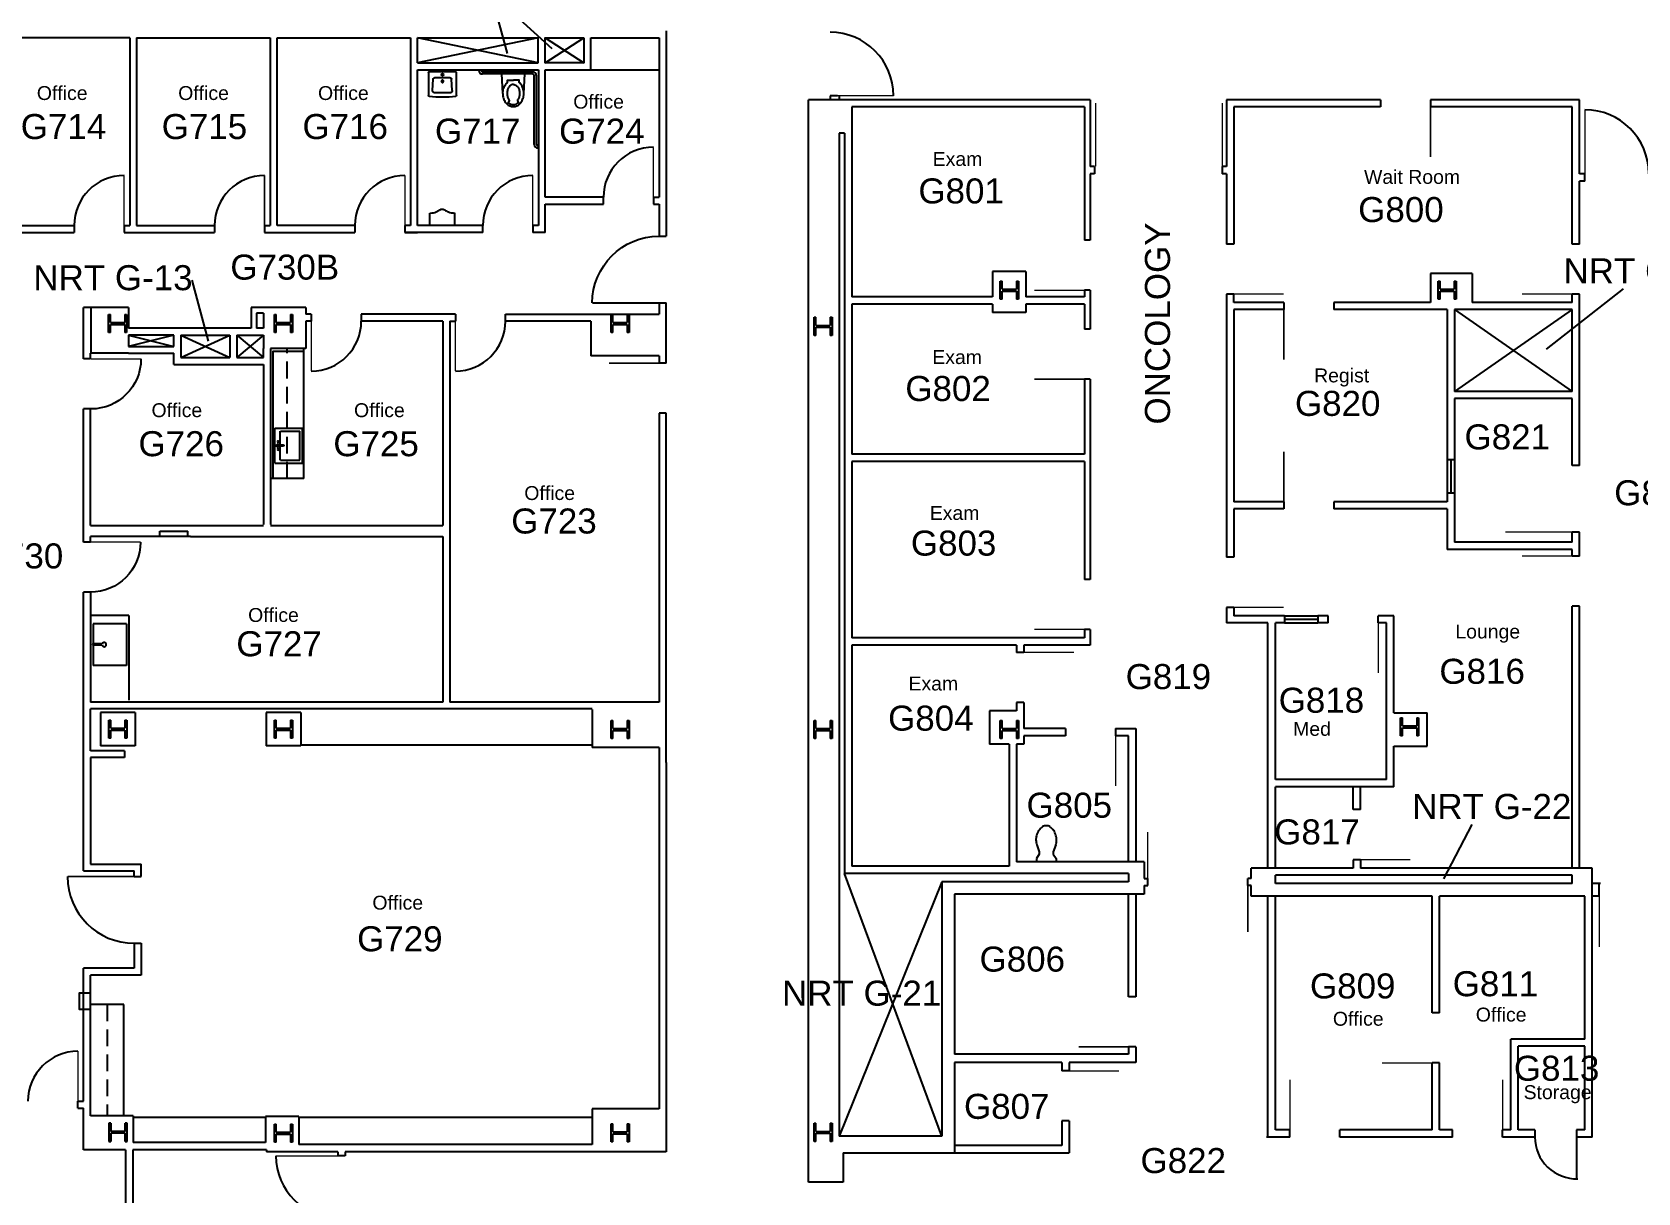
# Model space of a CAD drawing. Extents: x 889 to 4763, y 151 to 3209.
# Drawn here: x 1919 to 3074, y 1387 to 2222 of the extents above; entities that cross this region are included whole.
import ezdxf

# ---------------------------------------------------------------- set-up
doc = ezdxf.new("R2010")
doc.units = 0
doc.header["$LTSCALE"] = 96
doc.header["$MEASUREMENT"] = 0
doc.linetypes.add('DASHED4', pattern=[0.1875, 0.125, -0.0625])
doc.layers.get('0').update_dxf_attribs({"linetype": 'CONTINUOUS'})
for name, color, linetype in [('A-ANNO-TEXT', 4, 'CONTINUOUS'), ('A-ANNO-TEXT-CTC', 181, 'CONTINUOUS'), ('A-COLS', 1, 'CONTINUOUS'), ('A-DOOR', 2, 'CONTINUOUS'), ('A-DOOR-EXST', 8, 'CONTINUOUS'), ('A-FLOR-CASE', 3, 'CONTINUOUS'), ('A-FLOR-SHFT', 1, 'CONTINUOUS'), ('A-GLAZ', 2, 'CONTINUOUS'), ('A-WALL-FULL', 6, 'CONTINUOUS'), ('A-WALL-SILL', 1, 'CONTINUOUS'), ('DEF', 31, 'CONTINUOUS'), ('P-FIXT', 3, 'CONTINUOUS')]:
    doc.layers.add(name, color=color, linetype=linetype)
doc.styles.add('ARIAL', font='arial.ttf')

# ---------------------------------------------------------------- blocks, each defined once
blk = doc.blocks.new('DL')
at = {"layer": 'A-DOOR'}
blk.add_lwpolyline([(1, 0, 0, 0, 0.414214), (0, 1, 0.0278, 0.0278, 0), (0, 0, 0.0278, 0.0278, 0)], format="xyseb", dxfattribs=at)
blk = doc.blocks.new('DR')
at = {"layer": 'A-DOOR'}
blk.add_lwpolyline([(0, 0, 0.0208, 0.0208, 0), (0, 1, 0, 0, 0.414214), (-1, 0, 0, 0, 0.414214)], format="xyseb", dxfattribs=at)
blk = doc.blocks.new('COL')
at = {"layer": 'A-COLS'}
for p, q in [((-0.5, 0.5), (0.5, 0.5)), ((-0.5, 0.393), (-0.5, 0.5)), ((-0.5, 0.393), (-0.054, 0.393)), ((-0.054, -0.393), (-0.054, 0.393)), ((0.054, -0.393), (0.054, 0.393)), ((0.054, 0.393), (0.5, 0.393)), ((0.5, 0.5), (0.5, 0.393)), ((-0.5, -0.5), (-0.5, -0.393)), ((-0.054, -0.393), (-0.5, -0.393)), ((0.5, -0.5), (-0.5, -0.5)), ((0.5, -0.393), (0.054, -0.393)), ((0.5, -0.393), (0.5, -0.5))]:
    blk.add_line(p, q, dxfattribs=at)
blk = doc.blocks.new('TOILET3')
for p, q in [((0, -7), (0, 7)), ((2.5, 7), (0, 7)), ((5.6, 5), (2.5, 7)), ((7.2, 5), (5.6, 5)), ((12.3, 6.8), (7.2, 5)), ((2.5, -7), (0, -7)), ((5.6, -5), (2.5, -7)), ((7.2, -5), (5.6, -5)), ((12.3, -6.8), (7.2, -5))]:
    blk.add_line(p, q)
for centre, radius, start, end in [((15.7, -3.1), 10.5, 90, 108.8354), ((16.2, -0.6), 8.05, 71.1646, 93.7754), ((15.2, -6.5), 14, 57.6462, 74.7553), ((16.2, -4), 11.3, 36.0611, 55.3641), ((20.1, 0), 5.93, 360, 26.7012), ((20.1, 0), 5.93, 333.2988, 0), ((15.7, 3.1), 10.5, 251.1646, 270), ((15.7, 3.1), 10.5, 270, 288.8354), ((15.7, 5.9), 13.2, 284.9626, 301.7838), ((16.2, 4), 11.3, 304.6359, 323.9389)]:
    blk.add_arc(centre, radius, start, end)
blk = doc.blocks.new('90S1')
blk.add_line((-0.5, 0), (-0.5, 1))
blk.add_arc((-0.5, 0), 1, 0, 91.707)
blk = doc.blocks.new('DOOR')
at = {"layer": 'A-DOOR', "const_width": 0.0278}
blk.add_lwpolyline([(0, 0), (0, 1)], dxfattribs=at)
at = {"layer": 'A-DOOR'}
blk.add_arc((0, 0), 1, 90, 180, dxfattribs=at)
blk = doc.blocks.new('A$C05ED2A7C')
for p, q in [((-12.5, 0.1), (-12.5, 20.1)), ((-12.5, 20.1), (12.5, 20.1)), ((-10.5, 4.1), (-10.5, 18.1)), ((-10.5, 18.1), (10.5, 18.1)), ((10.5, 4.1), (10.5, 18.1)), ((12.5, 0.1), (12.5, 20.1)), ((-12.5, 0), (12.5, 0)), ((-10.5, 4), (-0.3, 4)), ((-0.3, 6.4), (-0.3, 2.4)), ((0.3, 6.4), (0.3, 2.4)), ((0.3, 4), (10.5, 4))]:
    blk.add_line(p, q)
for centre in [(-2.7, 2.3), (2.8, 2.3)]:
    blk.add_circle(centre, 0.5)
for centre, radius, start, end in [((0, 2.3), 1, 108.9656, 71.0344), ((0, 6.4), 0.325, 0, 180), ((0, 2.3), 0.325, 180, 0)]:
    blk.add_arc(centre, radius, start, end)

msp = doc.modelspace()

# ---------------------------------------------------------------- linework, layer by layer
at = {"layer": 'A-ANNO-TEXT-CTC'}
for p, q in [((2248.8, 2250), (2260.7, 2206.2)), ((2248.8, 2250), (2293, 2209.8)), ((2033.9, 2043.3), (2045.7, 1999.4)), ((3063.7, 2037), (3008.2, 1993.6)), ((2954.8, 1651.8), (2934.3, 1612.6))]:
    msp.add_line(p, q, dxfattribs=at)
at = {"layer": 'A-DOOR', "const_width": 1}
for points in [[(2538.7, 2175.9), (2493.1, 2175.9)], [(3036.1, 2165.8), (3036.1, 2119.8)], [(2094.4, 1413.3), (2139, 1413.3)]]:
    msp.add_lwpolyline(points, dxfattribs=at)
at = {"layer": 'A-DOOR'}
for points in [[(2684.1, 2125, 1, 1, 0), (2684.1, 2170.6, 0, 0, -0.414214), (2729.7, 2125, 0, 0, 0)], [(2775.2, 2125, 1, 1, 0), (2775.2, 2170.6, 0, 0, 0.414214), (2729.7, 2125, 0, 0, 0)], [(2676, 2072, 0, 0, 0.414214), (2640, 2036, 1, 1, 0), (2676, 2036, 0, 0, 0)], [(2676, 2008, 0, 0, 0.414214), (2640, 1972, 1, 1, 0), (2676, 1972, 0, 0, 0)], [(2370, 1983.5, 1, 1, 0), (2334, 1983.5, 0, 0, 0.414214), (2370, 1947.5, 0, 0, 0)], [(2676, 1828, 0, 0, 0.414214), (2640, 1792, 1, 1, 0), (2676, 1792, 0, 0, 0)], [(2662.5, 1715.5, 0, 0, 0.414214), (2698.5, 1679.5, 1, 1, 0), (2698.5, 1715.5, 0, 0, 0)], [(2757.6, 1610.3, 0, 0, 0.414214), (2721.6, 1646.3, 1, 1, 0), (2721.6, 1610.3, 0, 0, 0)], [(2757.6, 1610.3, 0, 0, 0.414214), (2793.6, 1574.3, 1, 1, 0), (2793.6, 1610.3, 0, 0, 0)], [(2502.5, 1346.5, 1, 1, 0), (2550.5, 1346.5, 0, 0, 0.414214), (2502.5, 1394.5, 0, 0, 0)]]:
    msp.add_lwpolyline(points, format="xyseb", dxfattribs=at)
for centre, radius, start, end in [((2493.1, 2175.9), 45.6, 0, 90), ((3036.1, 2119.8), 46, 0, 90), ((2139, 1413.3), 44.6, 180, 270)]:
    msp.add_arc(centre, radius, start, end, dxfattribs=at)
at = {"layer": 'A-FLOR-CASE'}
for p, q in [((2321, 2194.5), (2370, 2194.5)), ((2114.5, 1900.6), (2114.5, 1994.1)), ((2114.5, 1900.6), (2090.5, 1900.6)), ((1988.5, 1802.1), (1961, 1802.1)), ((1988.5, 1802.1), (1988.5, 1741.1)), ((2322, 1708.7), (2112.3, 1708.7)), ((1985, 1522.3), (1961, 1522.3)), ((1973, 1522.3), (1961, 1522.3)), ((1985, 1442.2), (1985, 1522.3)), ((2086.8, 1441), (1991.8, 1441)), ((2322, 1441), (2110.8, 1441))]:
    msp.add_line(p, q, dxfattribs=at)
at = {"layer": 'A-FLOR-CASE', "linetype": 'DASHED4'}
for p, q in [((2102.5, 1900.6), (2102.5, 1994.1)), ((1973, 1522.3), (1973, 1442.2))]:
    msp.add_line(p, q, dxfattribs=at)
at = {"layer": 'A-FLOR-CASE'}
msp.add_lwpolyline([(2092.5, 1900.6), (2092.5, 1992.1), (2114.5, 1992.1)], dxfattribs=at)
at = {"layer": 'A-FLOR-SHFT'}
for p, q in [((2288, 2199.5), (2316, 2217.5)), ((2288, 2217.5), (2316, 2199.5)), ((3026.9, 2022), (2942.2, 1963.2)), ((2942.2, 2022), (3026.9, 1963.2)), ((2026, 2003.6), (2061.3, 2003.6)), ((2026, 2003.6), (2026, 1987.6)), ((2026, 2003.6), (2061.3, 1987.6)), ((2026, 1987.6), (2061.3, 2003.6)), ((2061.3, 2003.6), (2061.3, 1987.6)), ((2026, 1987.6), (2061.3, 1987.6))]:
    msp.add_line(p, q, dxfattribs=at)
for points in [[(2283, 2199.5), (2196.2, 2217.5)], [(2283, 2217.5), (2196.2, 2199.5)], [(1988.3, 2003.6), (2021, 1995.6)], [(2021, 2003.6), (1988.3, 1995.6)], [(2066.3, 2003.6), (2085.5, 1987.6)], [(2085.5, 2003.6), (2066.3, 1987.6)], [(2573.5, 1610.5), (2499.5, 1427.5)], [(2573.5, 1427.5), (2503.5, 1616.5)]]:
    msp.add_lwpolyline(points, dxfattribs=at)
msp.add_lwpolyline([(2316, 2217.5), (2316, 2199.5), (2288, 2199.5), (2288, 2217.5)], close=True, dxfattribs=at)
at = {"layer": 'A-GLAZ'}
for p, q in [((2939.6, 1913.9), (2939.6, 1889.9)), ((2820, 1799.3), (2844, 1799.3))]:
    msp.add_line(p, q, dxfattribs=at)
at = {"layer": 'A-WALL-FULL'}
for p, q in [((2375.2, 2222.5), (2375.2, 2074.8)), ((1989.2, 2217.5), (1893.2, 2217.5)), ((1989.2, 2217.5), (1989.2, 2082.5)), ((1994.2, 2217.5), (1994.2, 2082.5)), ((1994.2, 2217.5), (2090.2, 2217.5)), ((2090.2, 2217.5), (2090.2, 2082.5)), ((2095.2, 2082.5), (2095.2, 2217.5)), ((2095.2, 2217.5), (2191.2, 2217.5)), ((2191.2, 2217.5), (2191.2, 2082.5)), ((2196.2, 2199.5), (2196.2, 2217.5)), ((2196.2, 2217.5), (2283, 2217.5)), ((2283, 2199.5), (2283, 2217.5)), ((2321, 2217.5), (2370, 2217.5)), ((2321, 2194.5), (2321, 2217.5)), ((2370, 2217.5), (2370, 2102.8)), ((2196.2, 2199.5), (2283, 2199.5)), ((2196.2, 2194.5), (2283.2, 2194.5)), ((2196.2, 2082.5), (2196.2, 2194.5)), ((2283.2, 2194.5), (2283.2, 2082.5)), ((2288.2, 2194.5), (2321, 2194.5)), ((2288.2, 2102.8), (2288.2, 2194.5)), ((2477.5, 1394.5), (2477.5, 2173)), ((2680.2, 2173), (2477.5, 2173)), ((2493.1, 2175.9), (2493.1, 2173)), ((2498.3, 2175.9), (2493.1, 2175.9)), ((2499.5, 2175.9), (2499.5, 2173)), ((2680.2, 2173), (2680.2, 2125)), ((2889, 2173), (2778.2, 2173)), ((2778.2, 2173), (2778.2, 2125)), ((2889, 2173), (2889, 2167.8)), ((2925, 2173), (2925, 2167.8)), ((3032.1, 2173), (2925, 2173)), ((3032.1, 2119.8), (3032.1, 2173)), ((2508.8, 2167.8), (2508.8, 2031.2)), ((2676, 2167.8), (2508.8, 2167.8)), ((2676, 2167.8), (2676, 2072)), ((2783.5, 2167.8), (2783.5, 2069.2)), ((2889, 2167.8), (2783.5, 2167.8)), ((3026.9, 2167.8), (2925, 2167.8)), ((3026.9, 2069.2), (3026.9, 2167.8)), ((2503.5, 2149), (2499.5, 2149)), ((2499.5, 2149), (2499.5, 1427.5)), ((2503.5, 2149), (2503.5, 1616.5)), ((2683.2, 2125), (2680.2, 2125)), ((2680.2, 2119.8), (2680.2, 2072)), ((2683.2, 2119.8), (2680.2, 2119.8)), ((2683.2, 2125), (2683.2, 2119.8)), ((2775.2, 2125), (2775.2, 2119.8)), ((2778.2, 2125), (2775.2, 2125)), ((2778.2, 2119.8), (2775.2, 2119.8)), ((2778.2, 2119.8), (2778.2, 2069.2)), ((3036.1, 2119.8), (3032.1, 2119.8)), ((3036.1, 2114.5), (3032.1, 2114.5)), ((3032.1, 2069.2), (3032.1, 2114.5)), ((3036.1, 2114.5), (3036.1, 2119.8)), ((2330, 2102.8), (2288.2, 2102.8)), ((2330, 2097.8), (2330, 2102.8)), ((2366, 2102.8), (2370, 2102.8)), ((2366, 2102.8), (2366, 2097.8)), ((2288.2, 2097.8), (2330, 2097.8)), ((2288.2, 2077.5), (2288.2, 2097.8)), ((2366, 2097.8), (2370, 2097.8)), ((2370, 2097.8), (2370, 2074.8)), ((1893.2, 2082.5), (1949.2, 2082.5)), ((1949.2, 2082.5), (1949.2, 2077.5)), ((1985.2, 2082.5), (1989.2, 2082.5)), ((1985.2, 2082.5), (1985.2, 2077.5)), ((1994.2, 2082.5), (2050.2, 2082.5)), ((2050.2, 2082.5), (2050.2, 2077.5)), ((2086.2, 2082.5), (2090.2, 2082.5)), ((2086.2, 2082.5), (2086.2, 2077.5)), ((2151.2, 2082.5), (2095.2, 2082.5)), ((2151.2, 2082.5), (2151.2, 2077.5)), ((2191.2, 2082.5), (2187.2, 2082.5)), ((2187.2, 2082.5), (2187.2, 2077.5)), ((2191.2, 2082.5), (2187.2, 2082.5)), ((2187.2, 2082.5), (2187.2, 2077.5)), ((2243.2, 2082.5), (2196.2, 2082.5)), ((2243.2, 2077.5), (2243.2, 2082.5)), ((2283.2, 2082.5), (2279.2, 2082.5)), ((2279.2, 2082.5), (2279.2, 2082.5)), ((2279.2, 2082.5), (2279.2, 2077.5)), ((1804.1, 2077.5), (1949.2, 2077.5)), ((1985.2, 2077.5), (2050.2, 2077.5)), ((2086.2, 2077.5), (2151.2, 2077.5)), ((2187.2, 2077.5), (2196.2, 2077.5)), ((2243.2, 2077.5), (2187.2, 2077.5)), ((2288.2, 2077.5), (2279.2, 2077.5)), ((2370, 2074.8), (2375.2, 2074.8)), ((2680.2, 2072), (2676, 2072)), ((2783.5, 2069.2), (2778.2, 2069.2)), ((3032.1, 2069.2), (3026.9, 2069.2)), ((2610, 2049.5), (2610, 2031.2)), ((2634, 2049.5), (2610, 2049.5)), ((2634, 2049.5), (2634, 2031.2)), ((2955, 2048), (2925, 2048)), ((2925, 2048), (2925, 2027.2)), ((2955, 2048), (2955, 2027.2)), ((2680.2, 2036), (2676, 2036)), ((2676, 2036), (2676, 2031.2)), ((2680.2, 2036), (2680.2, 2008)), ((2783.5, 2033.2), (2778.2, 2033.2)), ((2778.2, 2033.2), (2778.2, 1843.9)), ((2783.5, 2027.2), (2783.5, 2033.2)), ((3026.9, 2027.2), (3026.9, 2033.2)), ((3032.1, 2033.2), (3026.9, 2033.2)), ((3032.1, 1910), (3032.1, 2033.2)), ((1956, 1986.6), (1956, 2023.6)), ((1961.3, 2023.6), (1956, 2023.6)), ((1988.3, 2023.6), (1961.3, 2023.6)), ((1961.3, 2023.6), (1961.3, 1990.6)), ((1988.3, 2023.6), (1988.3, 2008.6)), ((2115.8, 2023.6), (2076.5, 2023.6)), ((2076.5, 2023.6), (2076.5, 2008.6)), ((2115.8, 2023.6), (2085.5, 2023.6)), ((2115.8, 2023.6), (2115.8, 2018.8)), ((2115.8, 2023.6), (2115.8, 2022.1)), ((2370, 2026.8), (2375.2, 2026.8)), ((2370, 2026.8), (2370, 2018.8)), ((2375.2, 1983.5), (2375.2, 2026.8)), ((2610, 2031.2), (2508.8, 2031.2)), ((2508.8, 2026), (2508.8, 1918)), ((2610, 2026), (2508.8, 2026)), ((2610, 2026), (2610, 2020)), ((2676, 2031.2), (2634, 2031.2)), ((2634, 2026), (2634, 2020)), ((2676, 2026), (2634, 2026)), ((2676, 2026), (2676, 2008)), ((2819.5, 2027.2), (2783.5, 2027.2)), ((2819.5, 2022), (2783.5, 2022)), ((2783.5, 2022), (2783.5, 1883.9)), ((2819.5, 2027.2), (2819.5, 2022)), ((2855.5, 2027.2), (2855.5, 2022)), ((2925, 2027.2), (2855.5, 2027.2)), ((2937, 2022), (2855.5, 2022)), ((2937, 2022), (2937, 1913.9)), ((3026.9, 2022), (2942.2, 2022)), ((2942.2, 2022), (2942.2, 1963.2)), ((3026.9, 2027.2), (2955, 2027.2)), ((3026.9, 1963.2), (3026.9, 2022)), ((2085.5, 2019.6), (2080.5, 2019.6)), ((2080.5, 2019.6), (2080.5, 2008.6)), ((2085.5, 2019.6), (2085.5, 2008.6)), ((2119.8, 2018.8), (2115.8, 2018.8)), ((2119.8, 2013.8), (2115.8, 2013.8)), ((2115.8, 2013.8), (2115.8, 1994.1)), ((2119.8, 2018.8), (2119.8, 2013.8)), ((2223.5, 2018.8), (2155.8, 2018.8)), ((2155.8, 2018.8), (2155.8, 2013.8)), ((2214.5, 2013.8), (2155.8, 2013.8)), ((2214.5, 2013.8), (2214.5, 1866.8)), ((2219.5, 2013.8), (2219.5, 1739.8)), ((2219.5, 2013.8), (2223.5, 2013.8)), ((2223.5, 2018.8), (2223.5, 2013.8)), ((2259.5, 2018.8), (2370, 2018.8)), ((2259.5, 2013.8), (2259.5, 2018.8)), ((2321, 2013.8), (2259.5, 2013.8)), ((2321, 2013.8), (2321, 1988.8)), ((2634, 2020), (2610, 2020)), ((2076.5, 2008.6), (1988.3, 2008.6)), ((2021, 2003.6), (1988.3, 2003.6)), ((1988.3, 2003.6), (1988.3, 1995.6)), ((2021, 1995.6), (2021, 2003.6)), ((2066.3, 2003.6), (2066.3, 1987.6)), ((2066.3, 2003.6), (2085.5, 2003.6)), ((2085.5, 2008.6), (2080.5, 2008.6)), ((2085.5, 2003.6), (2085.5, 1994.1)), ((2680.2, 2008), (2676, 2008)), ((1961, 1986.6), (1961, 1990.6)), ((1961.3, 1990.6), (1961, 1990.6)), ((1988.3, 1990.6), (1961.3, 1990.6)), ((1988.3, 1995.6), (2021, 1995.6)), ((1988.3, 1990.6), (2021, 1990.6)), ((1988.3, 1990.6), (1988.3, 1990.6)), ((2021, 1982.6), (2021, 1990.6)), ((2066.3, 1987.6), (2085.5, 1987.6)), ((2085.5, 1987.6), (2085.5, 1994.1)), ((2115.8, 1994.1), (2090.5, 1994.1)), ((2090.5, 1994.1), (2090.5, 1867.4)), ((2370, 1988.8), (2321, 1988.8)), ((2370, 1988.8), (2370, 1983.5)), ((1961, 1986.6), (1956, 1986.6)), ((2021, 1982.6), (2062, 1982.6)), ((2021, 1982.6), (2085.5, 1982.6)), ((2085.5, 1982.6), (2085.5, 1867.4)), ((2375.2, 1983.5), (2370, 1983.5)), ((2680.2, 1972), (2676, 1972)), ((2676, 1972), (2676, 1918)), ((2680.2, 1972), (2680.2, 1828)), ((3026.9, 1963.2), (2942.2, 1963.2)), ((2942.2, 1958), (2942.2, 1913.9)), ((3026.9, 1958), (2942.2, 1958)), ((3026.9, 1910), (3026.9, 1958)), ((1956, 1854.8), (1956, 1950.6)), ((1961, 1950.6), (1956, 1950.6)), ((1961, 1866.8), (1961, 1950.6)), ((2370, 1947.5), (2370, 1739.8)), ((2375.2, 1947.5), (2370, 1947.5)), ((2375.2, 1696.2), (2375.2, 1947.5)), ((2676, 1918), (2508.8, 1918)), ((2508.8, 1912.8), (2508.8, 1786)), ((2676, 1912.8), (2508.8, 1912.8)), ((2676, 1912.8), (2676, 1828)), ((2942.2, 1913.9), (2937, 1913.9)), ((3032.1, 1910), (3026.9, 1910)), ((2819.5, 1883.9), (2783.5, 1883.9)), ((2819.5, 1883.9), (2819.5, 1878.7)), ((2855.5, 1883.9), (2855.5, 1878.7)), ((2937, 1883.9), (2855.5, 1883.9)), ((2937, 1889.9), (2937, 1883.9)), ((2942.2, 1889.9), (2937, 1889.9)), ((2942.2, 1889.9), (2942.2, 1854.7)), ((2819.5, 1878.7), (2783.5, 1878.7)), ((2783.5, 1878.7), (2783.5, 1843.9)), ((2937, 1878.7), (2855.5, 1878.7)), ((2937, 1878.7), (2937, 1849.4)), ((1961, 1866.8), (2085.5, 1866.8)), ((2011, 1858.8), (2011, 1862.8)), ((2011, 1862.8), (2031, 1862.8)), ((2031, 1858.8), (2031, 1862.8)), ((2090.5, 1866.8), (2214.5, 1866.8)), ((3026.9, 1854.7), (3026.9, 1862)), ((3032.1, 1862), (3026.9, 1862)), ((3032.1, 1844.8), (3032.1, 1862)), ((1961, 1854.8), (1956, 1854.8)), ((1961, 1854.8), (1961, 1858.8)), ((2033, 1858.8), (1961, 1858.8)), ((2033, 1858.8), (2214.5, 1858.8)), ((2214.5, 1858.8), (2214.5, 1739.8)), ((3026.9, 1849.4), (2937, 1849.4)), ((3026.9, 1854.7), (2942.2, 1854.7)), ((3026.9, 1844.8), (3026.9, 1849.4)), ((2783.5, 1843.9), (2778.2, 1843.9)), ((3032.1, 1844.8), (3026.9, 1844.8)), ((2680.2, 1828), (2676, 1828)), ((1956, 1618.3), (1956, 1818.8)), ((1961, 1818.8), (1956, 1818.8)), ((1961, 1818.8), (1961, 1739.8)), ((2783.5, 1807.9), (2778.2, 1807.9)), ((2778.2, 1807.9), (2778.2, 1796.7)), ((2783.5, 1807.9), (2783.5, 1801.9)), ((3032.1, 1808.8), (3026.9, 1808.8)), ((3026.9, 1620.4), (3026.9, 1808.8)), ((3032.1, 1620.4), (3032.1, 1808.8)), ((2680.2, 1792), (2676, 1792)), ((2676, 1792), (2676, 1786)), ((2680.2, 1792), (2680.2, 1780.8)), ((2808.1, 1796.7), (2778.2, 1796.7)), ((2820, 1801.9), (2783.5, 1801.9)), ((2808.1, 1620.4), (2808.1, 1796.7)), ((2820, 1796.7), (2813.4, 1796.7)), ((2813.4, 1684), (2813.4, 1796.7)), ((2820, 1801.9), (2820, 1796.7)), ((2844, 1801.9), (2844, 1796.7)), ((2851.4, 1801.9), (2844, 1801.9)), ((2851.4, 1796.7), (2844, 1796.7)), ((2851.4, 1796.7), (2851.4, 1801.9)), ((2887.4, 1796.7), (2887.4, 1801.9)), ((2898.6, 1801.9), (2887.4, 1801.9)), ((2893.4, 1796.7), (2887.4, 1796.7)), ((2893.4, 1684), (2893.4, 1796.7)), ((2898.6, 1732), (2898.6, 1801.9)), ((2676, 1786), (2508.8, 1786)), ((2627.2, 1780.8), (2508.8, 1780.8)), ((2508.8, 1780.8), (2508.8, 1621.8)), ((2627.2, 1780.8), (2627.2, 1775.5)), ((2632.5, 1780.8), (2632.5, 1775.5)), ((2680.2, 1780.8), (2632.5, 1780.8)), ((2632.5, 1775.5), (2627.2, 1775.5)), ((2214.5, 1739.8), (1961, 1739.8)), ((2322, 1734.8), (1961, 1734.8)), ((1961, 1704.8), (1961, 1734.8)), ((2370, 1739.8), (2219.5, 1739.8)), ((2322, 1734.5), (2322, 1707.2)), ((2627.2, 1733.5), (2607.8, 1733.5)), ((2607.8, 1733.5), (2607.8, 1709.5)), ((2632.5, 1739.5), (2627.2, 1739.5)), ((2627.2, 1739.5), (2627.2, 1733.5)), ((2632.5, 1739.5), (2632.5, 1720.8)), ((1993.2, 1732.2), (1968.2, 1732.2)), ((1968.2, 1732.2), (1968.2, 1708.2)), ((1993.2, 1732.2), (1993.2, 1708.2)), ((2112.3, 1732.2), (2087.3, 1732.2)), ((2087.3, 1732.2), (2087.3, 1708.2)), ((2112.3, 1732.2), (2112.3, 1708.2)), ((2898.6, 1732), (2922.6, 1732)), ((2922.6, 1708), (2922.6, 1732)), ((2662.5, 1720.8), (2632.5, 1720.8)), ((2632.5, 1715.5), (2632.5, 1709.5)), ((2662.5, 1715.5), (2632.5, 1715.5)), ((2662.5, 1720.8), (2662.5, 1715.5)), ((2698.5, 1720.8), (2713, 1720.8)), ((2698.5, 1720.8), (2698.5, 1715.5)), ((2707.8, 1715.5), (2698.5, 1715.5)), ((2707.8, 1624.8), (2707.8, 1715.5)), ((2713, 1720.8), (2713, 1624.8)), ((1985.5, 1704.8), (1961, 1704.8)), ((1961, 1699.8), (1961, 1623.3)), ((1985.5, 1699.8), (1961, 1699.8)), ((1993.2, 1708.2), (1968.2, 1708.2)), ((1985.5, 1704.8), (1985.5, 1699.8)), ((2112.3, 1708.2), (2087.3, 1708.2)), ((2370, 1707.2), (2322, 1707.2)), ((2370, 1707.2), (2370, 1447.3)), ((2622, 1709.5), (2607.8, 1709.5)), ((2622, 1709.5), (2622, 1621.8)), ((2632.5, 1709.5), (2627.2, 1709.5)), ((2627.2, 1709.5), (2627.2, 1624.8)), ((2898.6, 1678.8), (2898.6, 1708)), ((2898.6, 1708), (2922.6, 1708)), ((2375.2, 1696.2), (2375.2, 1416.2)), ((2893.4, 1684), (2813.4, 1684)), ((2813.4, 1620.4), (2813.4, 1678.8)), ((2898.6, 1678.8), (2813.4, 1678.8)), ((2869.4, 1662.4), (2869.4, 1678.8)), ((2874.6, 1662.4), (2874.6, 1678.8)), ((2874.6, 1662.4), (2869.4, 1662.4)), ((1956, 1618.3), (1992.5, 1618.3)), ((1961, 1623.3), (1997.5, 1623.3)), ((1992.5, 1614.3), (1992.5, 1618.3)), ((1997.5, 1614.3), (1997.5, 1623.3)), ((2622, 1621.8), (2508.8, 1621.8)), ((2719, 1624.8), (2627.2, 1624.8)), ((2719, 1624.8), (2719, 1612.8)), ((2869.4, 1620.4), (2796.1, 1620.4)), ((2796.1, 1612.8), (2796.1, 1620.4)), ((2869.4, 1626.4), (2869.4, 1620.4)), ((2874.6, 1626.4), (2869.4, 1626.4)), ((2874.6, 1626.4), (2874.6, 1620.4)), ((3041.4, 1620.4), (2874.6, 1620.4)), ((3041.4, 1426.9), (3041.4, 1620.4)), ((1992.5, 1614.3), (1997.5, 1614.3)), ((2707.8, 1616.5), (2503.5, 1616.5)), ((2573.5, 1610.5), (2573.5, 1427.5)), ((2707.8, 1610.5), (2573.5, 1610.5)), ((2707.8, 1616.5), (2707.8, 1610.5)), ((2719, 1612.8), (2721.6, 1612.8)), ((2719, 1607.8), (2721.6, 1607.8)), ((2719, 1607.8), (2719, 1601.5)), ((2721.6, 1607.8), (2721.6, 1612.8)), ((2796.1, 1612.8), (2793.6, 1612.8)), ((2793.6, 1607.8), (2793.6, 1612.8)), ((2796.1, 1607.8), (2793.6, 1607.8)), ((2796.1, 1600.2), (2796.1, 1607.8)), ((2813.4, 1609.2), (2813.4, 1615.2)), ((3026.9, 1615.2), (2813.4, 1615.2)), ((3026.9, 1609.2), (2813.4, 1609.2)), ((3026.9, 1609.2), (3026.9, 1615.2)), ((3047.4, 1609.2), (3041.4, 1609.2)), ((3046.4, 1600.2), (3046.4, 1609.2)), ((2719, 1601.5), (2582.5, 1601.5)), ((2582.5, 1601.5), (2582.5, 1486.5)), ((2707.8, 1527.8), (2707.8, 1601.5)), ((2713, 1601.5), (2713, 1527.8)), ((2926.1, 1600.2), (2796.1, 1600.2)), ((2808.1, 1426.9), (2808.1, 1600.2)), ((2813.4, 1432.2), (2813.4, 1600.2)), ((2926.1, 1516.2), (2926.1, 1600.2)), ((3036.1, 1600.2), (2931.4, 1600.2)), ((2931.4, 1516.2), (2931.4, 1600.2)), ((3036.1, 1497.4), (3036.1, 1600.2)), ((3046.4, 1600.2), (3041.4, 1600.2)), ((1992.5, 1566.3), (1997.5, 1566.3)), ((1992.5, 1566.3), (1992.5, 1548.3)), ((1997.5, 1566.3), (1997.5, 1543.3)), ((1956, 1452.7), (1956, 1548.3)), ((1992.5, 1548.3), (1956, 1548.3)), ((1961, 1442.2), (1961, 1543.3)), ((1997.5, 1543.3), (1961, 1543.3)), ((2713, 1527.8), (2707.8, 1527.8)), ((2931.4, 1516.2), (2926.1, 1516.2)), ((2707.8, 1491.8), (2707.8, 1486.5)), ((2713, 1491.8), (2707.8, 1491.8)), ((2713, 1491.8), (2713, 1480.5)), ((2982.9, 1432.2), (2982.9, 1497.4)), ((3036.1, 1497.4), (2982.9, 1497.4)), ((2988.1, 1432.2), (2988.1, 1492.2)), ((3036.1, 1492.2), (2988.1, 1492.2)), ((3036.1, 1432.2), (3036.1, 1492.2)), ((2707.8, 1486.5), (2582.5, 1486.5)), ((2582.5, 1480.5), (2582.5, 1415.5)), ((2659.8, 1480.5), (2582.5, 1480.5)), ((2659.8, 1480.5), (2659.8, 1474.5)), ((2665, 1480.5), (2665, 1474.5)), ((2713, 1480.5), (2665, 1480.5)), ((2931.4, 1480.2), (2926.1, 1480.2)), ((2926.1, 1432.2), (2926.1, 1480.2)), ((2931.4, 1432.2), (2931.4, 1480.2)), ((2665, 1474.5), (2659.8, 1474.5)), ((1952, 1447.7), (1952, 1452.7)), ((1952, 1452.7), (1956, 1452.7)), ((1952, 1447.7), (1956, 1447.7)), ((1956, 1417.7), (1956, 1447.7)), ((2322, 1447.3), (2322, 1421.5)), ((2370, 1447.3), (2322, 1447.3)), ((1991.8, 1442.2), (1961, 1442.2)), ((1991.8, 1442.2), (1991.8, 1423)), ((2110.8, 1441.6), (2086.8, 1441.6)), ((2086.8, 1441.6), (2086.8, 1423)), ((2110.8, 1441.6), (2110.8, 1421.5)), ((2665, 1438.5), (2659.8, 1438.5)), ((2659.8, 1438.5), (2659.8, 1420.8)), ((2665, 1438.5), (2665, 1415.5)), ((2086.8, 1423), (1991.8, 1423)), ((2322, 1421.5), (2110.8, 1421.5)), ((2573.5, 1427.5), (2499.5, 1427.5)), ((2823.9, 1426.9), (2807.1, 1426.9)), ((2823.9, 1432.2), (2813.4, 1432.2)), ((2823.9, 1426.9), (2823.9, 1432.2)), ((2926.1, 1432.2), (2859.9, 1432.2)), ((2859.9, 1426.9), (2859.9, 1432.2)), ((2940.9, 1426.9), (2859.9, 1426.9)), ((2940.9, 1432.2), (2931.4, 1432.2)), ((2940.9, 1426.9), (2940.9, 1432.2)), ((2982.9, 1432.2), (2976.9, 1432.2)), ((2976.9, 1426.9), (2976.9, 1432.2)), ((3000.1, 1426.9), (2976.9, 1426.9)), ((3000.1, 1432.2), (2988.1, 1432.2)), ((3000.1, 1432.2), (3000.1, 1426.9)), ((3036.1, 1432.2), (3030.1, 1432.2)), ((3030.1, 1432.2), (3030.1, 1426.9)), ((3041.4, 1426.9), (3030.1, 1426.9)), ((1986.2, 1417.7), (1956, 1417.7)), ((1986.2, 1417.7), (1986.2, 1222.7)), ((2087.5, 1417.7), (1991.5, 1417.7)), ((1991.5, 1417.7), (1991.5, 1222.7)), ((2087.5, 1417.7), (2087.5, 1416.2)), ((2139, 1416.2), (2087.5, 1416.2)), ((2139, 1416.2), (2139, 1413.3)), ((2144.2, 1413.3), (2139, 1413.3)), ((2144.2, 1416.2), (2144.2, 1413.3)), ((2375.2, 1416.2), (2144.2, 1416.2)), ((2502.5, 1415.5), (2665, 1415.5)), ((2502.5, 1415.5), (2502.5, 1394.5)), ((2659.8, 1420.8), (2582.5, 1420.8)), ((2502.5, 1394.5), (2477.5, 1394.5))]:
    msp.add_line(p, q, dxfattribs=at)
msp.add_lwpolyline([(1961, 1518.6), (1953, 1518.6), (1953, 1530.6), (1961, 1530.6)], dxfattribs=at)
at = {"layer": 'A-WALL-SILL'}
for p, q in [((2937, 1913.9), (2937, 1889.9)), ((2942.2, 1913.9), (2942.2, 1889.9)), ((2820, 1801.9), (2844, 1801.9)), ((2820, 1796.7), (2844, 1796.7))]:
    msp.add_line(p, q, dxfattribs=at)
at = {"layer": 'P-FIXT'}
for p, q in [((2204.2, 2192.5), (2204.2, 2176)), ((2223.7, 2193), (2204.7, 2193)), ((2207.1, 2179.6), (2207.6, 2187.8)), ((2219.8, 2188.8), (2208.6, 2188.8)), ((2221.2, 2179.6), (2220.7, 2187.8)), ((2224.2, 2176), (2224.2, 2192.5)), ((2240.4, 2194), (2240.4, 2194.5)), ((2278.7, 2191.5), (2243, 2191.5)), ((2243.5, 2193), (2279.2, 2193)), ((2256.9, 2193), (2256.9, 2194.5)), ((2257.7, 2177.5), (2256.9, 2191.5)), ((2272.7, 2177.5), (2273.4, 2191.5)), ((2273.4, 2193), (2273.4, 2194.5)), ((2280.2, 2140.8), (2280.2, 2190)), ((2281.7, 2190.6), (2281.7, 2144)), ((2219.7, 2178), (2208.6, 2178)), ((2262.1, 2172.7), (2262.1, 2172.7)), ((2268.2, 2172.7), (2268.2, 2172.7)), ((2261, 2169.9), (2261, 2169.9)), ((2269.3, 2169.9), (2269.3, 2169.9)), ((2281.7, 2144), (2281.7, 2141.3)), ((2283.2, 2138.3), (2282.7, 2138.3)), ((2283.2, 2139.8), (2283.2, 2138.3)), ((2283.2, 2139.8), (2283.2, 2139.8)), ((2205.2, 2082.5), (2205.2, 2091.5)), ((2223.2, 2082.5), (2223.2, 2091.5)), ((2223.2, 2082.5), (2205.2, 2082.5)), ((1987, 1796.1), (1963, 1796.1)), ((1963, 1796.1), (1963, 1781.7)), ((1987, 1796.1), (1987, 1766.1)), ((1969.4, 1781.7), (1963, 1781.7)), ((1969.4, 1780.7), (1963, 1780.7)), ((1963, 1780.7), (1963, 1766.1)), ((1987, 1766.1), (1963, 1766.1))]:
    msp.add_line(p, q, dxfattribs=at)
for points in [[(2204.2, 2192.5, -0.065543), (2204.2, 2192.6, -0.087946), (2204.2, 2192.8, -0.043207), (2204.3, 2192.8, -0.043207), (2204.4, 2192.9, -0.087946), (2204.5, 2193, -0.065543), (2204.7, 2193)], [(2207.6, 2187.8, -0.063221), (2207.6, 2188.1, -0.085725), (2207.7, 2188.3, -0.040781), (2207.9, 2188.5, -0.040781), (2208.1, 2188.6, -0.085725), (2208.3, 2188.7, -0.063221), (2208.6, 2188.8)], [(2219.8, 2188.8, -0.063221), (2220, 2188.7, -0.085725), (2220.2, 2188.6, -0.040781), (2220.4, 2188.5, -0.040781), (2220.6, 2188.3, -0.085725), (2220.7, 2188.1, -0.063221), (2220.7, 2187.8)], [(2223.7, 2193, -0.065543), (2223.8, 2193, -0.087946), (2223.9, 2192.9, -0.043207), (2224, 2192.8, -0.043207), (2224.1, 2192.8, -0.087946), (2224.1, 2192.6, -0.065543), (2224.2, 2192.5)], [(2257.7, 2177.5, -0.074934), (2258.2, 2181.2, -0.085426), (2259.7, 2184.1, -0.066386), (2261, 2185.5), (2261, 2187), (2265.2, 2187)], [(2265.2, 2184, 0.17412), (2262.9, 2183.1, 0.066386), (2262.1, 2182.3, 0.085426), (2261.1, 2180.3, 0.074934), (2260.7, 2177.5, 0.074934), (2261.1, 2174.8, 0.08035), (2262, 2172.9, -0.238976), (2262.1, 2172.4), (2261.3, 2170.2, -0.549653), (2260.5, 2170)], [(2272.7, 2177.5, 0.074934), (2272.1, 2181.2, 0.085426), (2270.7, 2184.1, 0.066386), (2269.3, 2185.5), (2269.3, 2187), (2265.2, 2187)], [(2265.2, 2184, -0.17747), (2267.4, 2183.1, -0.066386), (2268.3, 2182.3, -0.085426), (2269.3, 2180.3, -0.074934), (2269.7, 2177.5, -0.074934), (2269.3, 2174.8, -0.08035), (2268.3, 2172.9, 0.238976), (2268.3, 2172.4), (2269, 2170.2, 0.549653), (2269.8, 2170)], [(2204.6, 2175.5, -0.061553), (2204.5, 2175.5, -0.084107), (2204.4, 2175.5, -0.039062), (2204.3, 2175.6, -0.039062), (2204.2, 2175.7, -0.084107), (2204.2, 2175.8, -0.061553), (2204.2, 2176)], [(2208.6, 2178, -0.050866), (2208.3, 2178, -0.073218), (2208, 2178.1, -0.028563), (2207.7, 2178.3, -0.050866), (2207.5, 2178.5, -0.050866), (2207.4, 2178.6, -0.028563), (2207.2, 2179, -0.073218), (2207.1, 2179.2, -0.050866), (2207.1, 2179.6)], [(2221.2, 2179.6, -0.050866), (2221.2, 2179.2, -0.073218), (2221.1, 2179, -0.028563), (2220.9, 2178.6, -0.050866), (2220.8, 2178.5, -0.050866), (2220.6, 2178.3, -0.028563), (2220.3, 2178.1, -0.073218), (2220.1, 2178, -0.050866), (2219.7, 2178)], [(2224.2, 2176, -0.061553), (2224.2, 2175.8, -0.084107), (2224.1, 2175.7, -0.039062), (2224, 2175.6, -0.039062), (2223.9, 2175.5, -0.084107), (2223.9, 2175.5, -0.061553), (2223.7, 2175.5)]]:
    msp.add_lwpolyline(points, format="xyb", dxfattribs=at)
msp.add_lwpolyline([(2213.5, 2186, 0.043661), (2213.5, 2185.9, 0.043661), (2213.6, 2185.8, 0.043661), (2213.7, 2185.7, 0.043661), (2213.8, 2185.6, 0.043661), (2213.9, 2185.5, 0.043661), (2214, 2185.5, 0.043661), (2214.2, 2185.5, 0.043661), (2214.3, 2185.5, 0.043661), (2214.4, 2185.5, 0.043661), (2214.5, 2185.6, 0.043661), (2214.7, 2185.7, 0.043661), (2214.7, 2185.8, 0.043661), (2214.8, 2185.9, 0.043661), (2214.9, 2186, 0.043661), (2214.9, 2186.1, 0.043661), (2214.9, 2186.3, 0.043661), (2214.9, 2186.4, 0.043661), (2214.9, 2186.5, 0.043661), (2214.8, 2186.6, 0.043661), (2214.7, 2186.7, 0.043661), (2214.7, 2186.8, 0.043661), (2214.5, 2186.9, 0.043661), (2214.4, 2187, 0.043661), (2214.3, 2187, 0.043661), (2214.2, 2187, 0.043661), (2214, 2187, 0.043661), (2213.9, 2187, 0.043661), (2213.8, 2186.9, 0.043661), (2213.7, 2186.8, 0.043661), (2213.6, 2186.7, 0.043661), (2213.5, 2186.6, 0.043661), (2213.5, 2186.5, 0.043661), (2213.4, 2186.4, 0.043661), (2213.4, 2186.3, 0.043661), (2213.4, 2186.1, 0.043661)], format="xyb", close=True, dxfattribs=at)
msp.add_lwpolyline([(2205.2, 2091.5), (2206.6, 2091.6), (2207.8, 2091.7), (2208.8, 2092), (2209.7, 2092.3), (2210.5, 2092.7), (2211.1, 2093.1), (2211.7, 2093.4), (2212.2, 2093.8), (2212.7, 2094), (2213.1, 2094.2), (2213.5, 2094.3), (2213.9, 2094.3), (2214.3, 2094.3), (2214.8, 2094.2), (2215.2, 2094), (2215.8, 2093.8), (2216.3, 2093.4), (2216.9, 2093.1), (2217.7, 2092.7), (2218.5, 2092.3), (2219.4, 2092), (2220.5, 2091.7), (2221.8, 2091.6), (2223.2, 2091.5)], dxfattribs=at)
msp.add_circle((2214.2, 2191), 0.75, dxfattribs=at)
for centre, radius, start, end in [((2242.9, 2194), 2.5, 180.0079, 271.0846), ((2243.4, 2194.5), 1.5, 180.0203, 271.7881), ((2278.7, 2190), 1.5, 359.9998, 90.0014), ((2279.2, 2190.5), 2.5, 0.0005, 90.0008), ((2214.2, 2275.3), 100.3, 264.5344, 275.4644), ((2270, 2177.5), 12.4, 180.0006, 197.1423), ((2267.3, 2176.7), 9.55, 197.1423, 216.6731), ((2263, 2176.7), 9.55, 323.3281, 342.859), ((2260.3, 2177.5), 12.4, 342.859, 0.0006), ((2265.6, 2175.4), 7.42, 216.6731, 226.5748), ((2265.2, 2174.3), 6.29, 222.9922, 317.4799), ((2265.2, 2174.3), 4.82, 222.9922, 317.4799), ((2264.7, 2175.4), 7.42, 313.4265, 323.3281), ((2282.7, 2140.8), 2.5, 180.0006, 270.0006), ((2283.2, 2141.3), 1.5, 180.0006, 270.0006), ((1963, 1781.2), 0.5, 90, 270), ((1970.8, 1781.1), 1.5, 197.8718, 158.9135)]:
    msp.add_arc(centre, radius, start, end, dxfattribs=at)

# ---------------------------------------------------------------- block references
at = {"layer": 'A-COLS', "yscale": 13, "zscale": 13}
for p, xscale, rotation in [((2622, 2036), 13, 270), ((2937, 2036), 13, 270), ((1980.5, 2012), 13, 270), ((2099.8, 2012), 13, 270), ((2342, 2012), 13, 270), ((2488, 2010), 13, 270), ((1980.7, 1720.2), 13, 270), ((2099.8, 1720.2), 13, 270), ((2342, 1720), 13, 270), ((2488, 1720), 13, 270), ((2622, 1720), 13, 270), ((2910, 1722), 13, 270), ((1980.8, 1430.3), -13, 90), ((2099.8, 1429.7), 13, 270), ((2342, 1430), 13, 270), ((2488, 1430.3), 13, 270)]:
    msp.add_blockref('COL', p, dxfattribs=dict(at, xscale=xscale, rotation=rotation))
at = {"layer": 'A-DOOR'}
for name, p, xscale, yscale, zscale, rotation in [('DL', (2925, 2167.8), 36, 36, 36, 179.9999999999999), ('DOOR', (2370, 2026.8), -48, 48, 48, 90), ('DL', (2783.5, 2033.2), -36, 36, 36, 270), ('DL', (3026.9, 2033.2), 36, 36, 36, 90), ('DL', (2819.5, 2022), -36, 36, 36, 179.9999999999999), ('DR', (3026.9, 1862), -48, 48, 48, 90), ('DOOR', (1961, 1854.8), -36, 36, 36, 270), ('DL', (2783.5, 1807.9), -36, 36, 36, 270), ('DL', (3026.9, 1844.8), -36, 36, 36, 90), ('DL', (2887.4, 1796.7), 36, 36, 36, 179.9999999999999), ('DL', (2632.5, 1775.5), 36, 36, 36, 270), ('DL', (2874.6, 1626.4), -36, 36, 36, 270), ('DOOR', (1992.5, 1614.3), 48, 48, 48, 90), ('DR', (3046.4, 1609.2), 45.59999999999999, 45.59999999999999, 45.59999999999999, 179.9999999999999), ('DL', (2707.8, 1491.8), 36, 36, 36, 90), ('DL', (2926.1, 1480.2), 36, 36, 36, 90), ('DL', (2665, 1474.5), 36, 36, 36, 270), ('90S1', (3015.1, 1426.9), 30, 30, 30, 179.9999999999999)]:
    msp.add_blockref(name, p, dxfattribs=dict(at, xscale=xscale, yscale=yscale, zscale=zscale, rotation=rotation))
at = {"layer": 'A-DOOR', "yscale": 36, "zscale": 36}
for name, p, xscale in [('DOOR', (1985.2, 2082.5), 36), ('DOOR', (2086.2, 2082.5), 36), ('DOOR', (2187.2, 2082.5), 36), ('DL', (2819.5, 1883.9), 36), ('DOOR', (1952, 1452.7), 36), ('DL', (2823.9, 1432.2), 36), ('DL', (2976.9, 1432.2), -36)]:
    msp.add_blockref(name, p, dxfattribs=dict(at, xscale=xscale))
at = {"layer": 'A-DOOR-EXST', "xscale": 36, "yscale": 36, "zscale": 36}
for p in [(2366, 2102.8), (2279.2, 2082.5)]:
    msp.add_blockref('DOOR', p, dxfattribs=at)
at = {"layer": 'A-DOOR-EXST', "yscale": 36, "zscale": 36}
for p, xscale, rotation in [((2119.8, 2013.8), 36, 180), ((2223.5, 2013.8), 36, 180), ((1961.3, 1986.6), -36, 270)]:
    msp.add_blockref('DOOR', p, dxfattribs=dict(at, xscale=xscale, rotation=rotation))
at = {"layer": 'P-FIXT', "xscale": -1, "rotation": 270}
msp.add_blockref('A$C05ED2A7C', (2093.5, 1924.2), dxfattribs=at)
at = {"layer": 'P-FIXT', "rotation": 90}
msp.add_blockref('TOILET3', (2648.6, 1624.8), dxfattribs=at)

# ---------------------------------------------------------------- texts
at = {"layer": 'A-ANNO-TEXT', "style": 'ARIAL'}
for s, p in [('G714', (1910.8, 2144.7)), ('G715', (2012.2, 2144.7)), ('G716', (2113.5, 2144.7)), ('G717', (2208.8, 2141.4)), ('G724', (2298.1, 2141.4)), ('G801', (2556.6, 2098.4)), ('G800', (2873, 2085)), ('G802', (2547.2, 1956.3)), ('G820', (2827.5, 1945.6)), ('G726', (1995.5, 1916.6)), ('G725', (2135.7, 1916.6)), ('G821', (2949.5, 1921.5)), ('G723', (2263.7, 1861)), ('G803', (2551.2, 1845.1)), ('G730', (1879.9, 1835.9)), ('G727', (2065.9, 1772.7)), ('G816', (2931.4, 1752.9)), ('G818', (2815.8, 1732.1)), ('G804', (2534.8, 1719.2)), ('G805', (2634.4, 1656.6)), ('G817', (2812.6, 1637.4)), ('G729', (2152.8, 1560.5)), ('G806', (2600.6, 1545.9)), ('G809', (2838.3, 1526.6)), ('G811', (2941, 1528.2)), ('G813', (2985, 1467.4)), ('G807', (2589.4, 1440))]:
    msp.add_text(s, height=18, dxfattribs=at).set_placement(p)
msp.add_text('ONCOLOGY', height=18, rotation=90, dxfattribs=at).set_placement((2737.6, 1939.4))
at = {"layer": 'A-ANNO-TEXT-CTC', "style": 'ARIAL'}
for s, p in [('NRT G-23', (3020.7, 2040.9)), ('NRT G-13', (1919.9, 2036)), ('G826', (3057.2, 1881.3)), ('G819', (2705.7, 1749.1)), ('NRT G-22', (2911.8, 1655.7)), ('NRT G-21', (2458.5, 1521.4)), ('G822', (2716.4, 1401))]:
    msp.add_text(s, height=18, dxfattribs=at).set_placement(p)
at = {"layer": 'DEF', "style": 'ARIAL'}
for s, height, p in [('Office', 10, (1922.4, 2172.8)), ('Office', 10, (2024.1, 2172.8)), ('Office', 10, (2124.7, 2172.8)), ('Office', 10, (2308.3, 2166.6)), ('Exam', 10, (2566.9, 2125.4)), ('Wait Room', 10, (2877.2, 2112.5)), ('G730B', 18, (2061.6, 2043.6)), ('Exam', 10, (2566.6, 1982.9)), ('Regist', 10, (2841.3, 1969.7)), ('Office', 10, (2004.9, 1944.7)), ('Office', 10, (2150.6, 1944.7)), ('Office', 10, (2273.1, 1885.1)), ('Exam', 10, (2564.8, 1870.8)), ('Office', 10, (2074.4, 1797.4)), ('Lounge', 10, (2942.9, 1785.5)), ('Exam', 10, (2549.5, 1748.1)), ('Med', 10, (2826.2, 1715.5)), ('Office', 10, (2163.8, 1590.5)), ('Office', 10, (2854.8, 1507)), ('Office', 10, (2957.6, 1510)), ('Storage', 10, (2992, 1454.2))]:
    msp.add_text(s, height=height, dxfattribs=at).set_placement(p)

doc.saveas('drawing.dxf')
